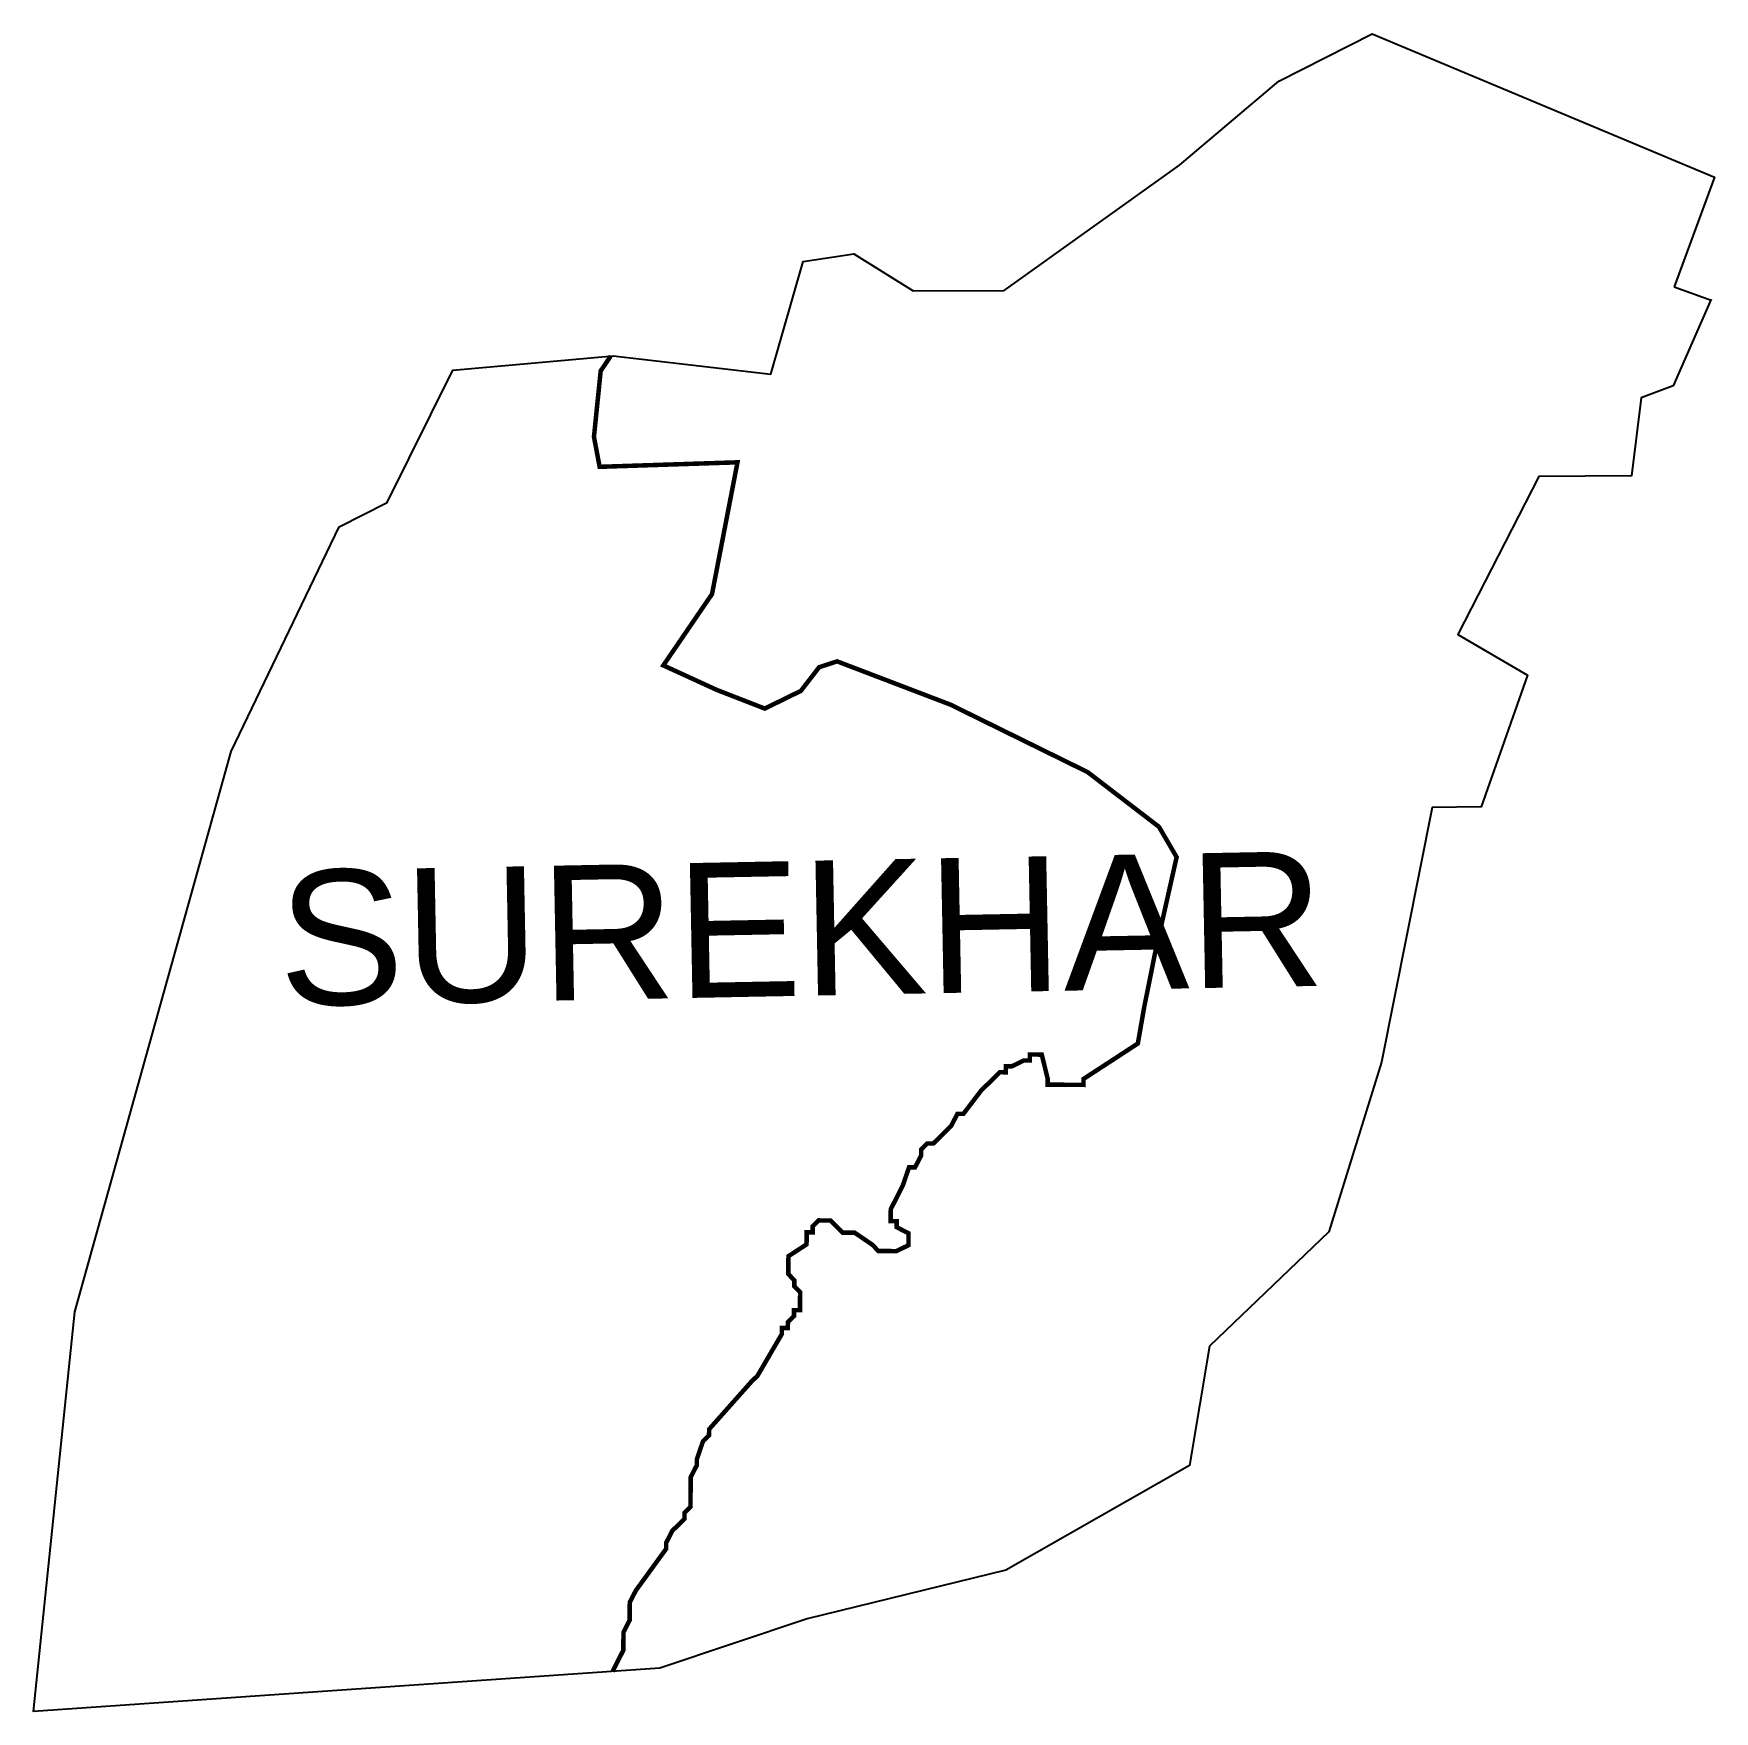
# Model space of a CAD drawing. Header units: metres. Extents: x 274922 to 276044, y 2074005 to 2075125.
import ezdxf

# ---------------------------------------------------------------- set-up
doc = ezdxf.new("R2010")
doc.units = ezdxf.units.M
for name, color, linetype in [('HAZARDS LINE', 1, 'Continuous'), ('village', 3, 'Continuous'), ('VILLAGE NAME', 250, 'Continuous')]:
    doc.layers.add(name, color=color, linetype=linetype)
doc.styles.get("Standard").update_dxf_attribs({"font": 'simplex.shx'})

msp = doc.modelspace()

# ---------------------------------------------------------------- linework, layer by layer
at = {"color": 3, "flags": 128}
msp.add_lwpolyline([(276016.8, 2074955.7), (276041.5, 2074946.6)], dxfattribs=at)
at = {"layer": 'HAZARDS LINE', "lineweight": 0}
msp.add_lwpolyline([(275308.3, 2074031.7, 3, 3, 0), (275315.5, 2074045.9, 3, 3, 0), (275315.6, 2074057.9, 3, 3, 0), (275319.7, 2074065.9, 3, 3, 0), (275319.8, 2074077.9, 3, 3, 0), (275323.9, 2074085.8, 3, 3, 0), (275344.1, 2074113.6, 3, 3, 0), (275344.1, 2074117.6, 3, 3, 0), (275348.2, 2074125.6, 3, 3, 0), (275356.3, 2074133.5, 3, 3, 0), (275356.3, 2074137.5, 3, 3, 0), (275360.3, 2074141.5, 3, 3, 0), (275360.5, 2074161.5, 3, 3, 0), (275364.6, 2074169.4, 3, 3, 0), (275364.6, 2074173.4, 3, 3, 0), (275368.7, 2074185.4, 3, 3, 0), (275372.7, 2074189.4, 3, 3, 0), (275372.8, 2074193.4, 3, 3, 0), (275401, 2074225.1, 3, 3, 0), (275405.1, 2074229.1, 3, 3, 0), (275421.3, 2074256.9, 3, 3, 0), (275421.3, 2074260.9, 3, 3, 0), (275425.3, 2074260.9, 3, 3, 0), (275425.4, 2074264.9, 3, 3, 0), (275429.4, 2074268.8, 3, 3, 0), (275429.4, 2074272.8, 3, 3, 0), (275433.4, 2074272.8, 3, 3, 0), (275433.5, 2074284.8, 3, 3, 0), (275429.6, 2074288.8, 3, 3, 0), (275429.6, 2074292.8, 3, 3, 0), (275425.6, 2074296.9, 3, 3, 0), (275425.7, 2074308.8, 3, 3, 0), (275437.8, 2074316.7, 3, 3, 0), (275437.9, 2074324.7, 3, 3, 0), (275441.9, 2074324.7, 3, 3, 0), (275441.9, 2074328.7, 3, 3, 0), (275445.9, 2074332.7, 3, 3, 0), (275453.9, 2074332.6, 3, 3, 0), (275457.9, 2074328.6, 3, 3, 0), (275461.9, 2074324.5, 3, 3, 0), (275469.9, 2074324.5, 3, 3, 0), (275481.8, 2074316.4, 3, 3, 0), (275485.7, 2074312.3, 3, 3, 0), (275497.7, 2074312.2, 3, 3, 0), (275505.8, 2074316.1, 3, 3, 0), (275505.8, 2074324.1, 3, 3, 0), (275497.9, 2074328.2, 3, 3, 0), (275497.9, 2074332.2, 3, 3, 0), (275493.9, 2074332.2, 3, 3, 0), (275494, 2074340.2, 3, 3, 0), (275498.1, 2074348.2, 3, 3, 0), (275502.1, 2074356.2, 3, 3, 0), (275506.2, 2074368.1, 3, 3, 0), (275510.2, 2074368.1, 3, 3, 0), (275514.3, 2074376, 3, 3, 0), (275514.3, 2074380, 3, 3, 0), (275518.4, 2074384, 3, 3, 0), (275522.4, 2074384, 3, 3, 0), (275530.4, 2074391.9, 3, 3, 0), (275534.4, 2074395.9, 3, 3, 0), (275538.5, 2074403.8, 3, 3, 0), (275542.5, 2074403.8, 3, 3, 0), (275554.6, 2074419.7, 3, 3, 0), (275558.7, 2074423.6, 3, 3, 0), (275566.7, 2074431.6, 3, 3, 0), (275570.7, 2074431.5, 3, 3, 0), (275570.8, 2074435.5, 3, 3, 0), (275574.8, 2074435.5, 3, 3, 0), (275582.8, 2074439.4, 3, 3, 0), (275586.8, 2074439.4, 3, 3, 0), (275586.8, 2074443.4, 3, 3, 0), (275594.8, 2074443.3, 3, 3, 0), (275598.7, 2074427.3, 3, 3, 0), (275598.7, 2074423.3, 3, 3, 0), (275622.6, 2074423.1, 3, 3, 0), (275622.7, 2074427.1, 3, 3, 0), (275658.9, 2074450.7, 3, 3, 0), (275663.1, 2074474.7, 3, 3, 0), (275670.3, 2074510.6, 3, 3, 0), (275684.8, 2074575.1, 3, 3, 0), (275673, 2074595.3, 3, 3, 0), (275625.4, 2074631.8, 3, 3, 0), (275533.9, 2074676.8, 3, 3, 0), (275458.2, 2074705.7, 3, 3, 0), (275446.2, 2074701.8, 3, 3, 0), (275434, 2074686, 3, 3, 0), (275409.9, 2074674.2, 3, 3, 0), (275378, 2074686.6, 3, 3, 0), (275342.2, 2074703, 3, 3, 0), (275374.7, 2074750.6, 3, 3, 0), (275391.7, 2074838.5, 3, 3, 0), (275299.7, 2074835.5, 3, 3, 0), (275295.9, 2074855.5, 3, 3, 0), (275300.4, 2074899.5, 3, 3, 0), (275307.1, 2074909.4, 3, 3, 0)], format="xyseb", dxfattribs=at)
at = {"layer": 'village', "color": 3, "true_color": 0x00ff00}
for points in [[(274949.4, 2074271.8, 0), (275053.7, 2074645.5, 0), (275125.8, 2074795.4, 0), (275157.9, 2074811.7, 0), (275201.6, 2074899.9, 0), (275308.7, 2074909.5, 0), (275414, 2074897.3, 0), (275435.6, 2074972.4, 0), (275469.3, 2074977.7, 0), (275508.9, 2074953, 0), (275569.7, 2074953.1, 0), (275686.7, 2075036.7, 0), (275753.1, 2075092.9, 0), (275815.4, 2075124.5, 0), (276043.7, 2075028.8, 0), (276016.8, 2074955.7, 0)], [(276041.5, 2074947.4, 0), (276016.2, 2074889.6, 0), (275994.9, 2074881.5, 0), (275988.4, 2074829.5, 0), (275926.5, 2074829.1, 0), (275872.4, 2074723.6, 0), (275918.9, 2074696.5, 0), (275888.1, 2074608.7, 0), (275855.3, 2074608.2, 0), (275821.5, 2074438.3, 0), (275786.3, 2074325.1, 0), (275706.8, 2074248.8, 0), (275693.4, 2074169.1, 0), (275570.9, 2074099.4, 0), (275438.2, 2074066.9, 0), (275339.8, 2074033.9, 0), (274921.9, 2074005.1, 0), (274949.4, 2074271.8, 0)]]:
    msp.add_polyline3d(points, dxfattribs=at)

# ---------------------------------------------------------------- texts
at = {"layer": 'VILLAGE NAME', "insert": (275084.3, 2074565.8), "char_height": 89.98, "attachment_point": 1, "rotation": 1.1028}
msp.add_mtext_dynamic_manual_height_columns('{\\fArial|b0|i0|c0|p34;SUREKHAR}', width=601.475, gutter_width=449.9, heights=[0], dxfattribs=at)

doc.saveas('drawing.dxf')
